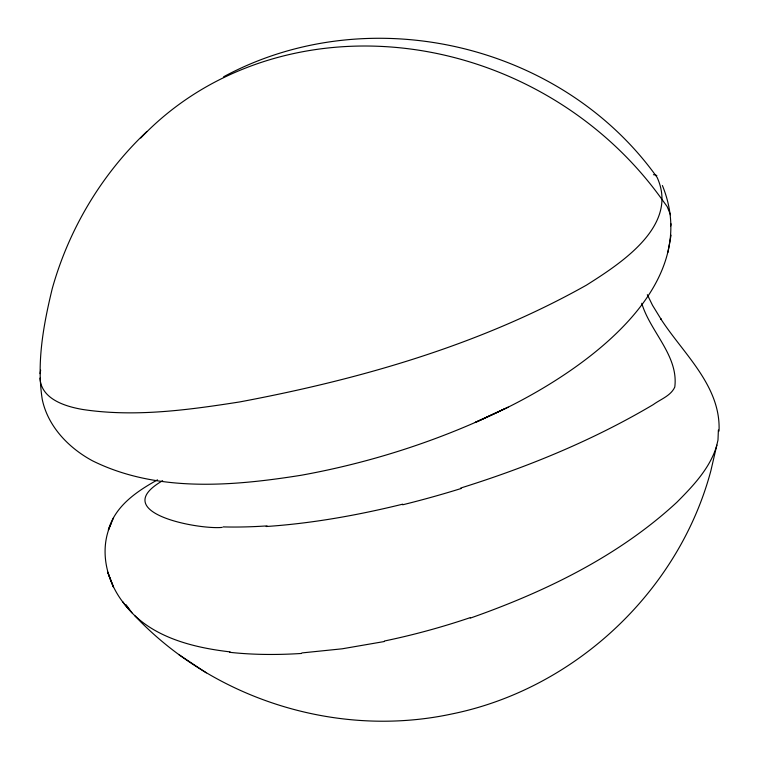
<?xml version="1.0" encoding="UTF-8"?>
<svg xmlns="http://www.w3.org/2000/svg" width="759" height="759" viewBox="0 0 759 759"><rect width="100%" height="100%" fill="white"/><g stroke="black" fill="none" stroke-linecap="round" stroke-linejoin="round"><path stroke-width="1.14" d="M146.923 131.449C101.81 173.982 68.927 228.99 52.238 288.667C43.519 324.615 36.489 362.413 42.238 399.348C47.864 426.444 68.737 448.028 92.541 460.827C155.87 492.193 229.977 486.396 297.642 475.817L301.285 475.238C371.872 462.459 440.742 440.135 505.171 408.579L508.198 407.156C584.582 369.064 703.65 286.409 662.398 185.519M40.094 373.656L40.644 370.174M667.863 252.51L671.06 235.157M134.76 615.71C214.351 700.016 338.22 738.317 451.567 714.02C574.345 689.219 678.574 591.887 710.87 470.741L717.986 440.059L718.384 430.011M716.894 445.125C710.301 467.942 693.176 485.883 676.838 502.297C618.281 556.423 544.915 591.868 470.295 618.12M110.871 524.118C97.797 552.941 108.091 587.665 129.41 609.724M113.546 517.799L108.357 530.057C115.188 505.892 136.791 491.358 157.502 479.849M162.644 480.694C106.81 512.951 199.01 529.744 222.14 527.401M223.62 76.773C368.57 -1.48 561.527 43.272 657.133 177.426C679.201 225.954 620.539 263.544 586.47 285.128C479.498 345.26 359.605 379.405 239.578 401.957C187.909 410.031 134.903 417.346 82.75 409.49C65.407 406.492 41.157 399.215 39.971 378.086M508.198 407.156L475.324 422.412L505.171 408.579M460.713 488.037C527.562 467.136 592.912 440.381 653.252 404.613C660.52 399.253 670.795 395.885 674.779 387.09C678.783 355.81 650.159 331.711 641.753 303.287M402.706 504.175C357.878 515.181 312.262 523.416 266.162 526.518M384.263 641.535L342.138 648.812L301.892 652.93M230.11 651.886C190.623 647.313 146.791 636.061 122.683 601.64M178.621 654.438L206.334 672.872M131.933 612.731L126.003 604.676M647.323 294.672L652.541 305.346L661.222 319.492L660.672 318.685C683.138 353.637 721.069 385.942 719.029 431.084M670.491 214.75L667.17 206.59L661.952 199.408A336.246 301.797 28.5 0 0 140.785 137.996M301.503 653.452A317.461 136.24 -18 0 1 229.626 652.294M470.106 617.674A317.613 135.557 -17.8 0 1 384.386 641.013M267.054 525.892A279.995 74.79 -14.9 0 1 223.089 526.888M461.159 488.502A273.591 72.56 -15.1 0 1 402.687 504.792M653.442 174.703A276.646 43.254 -72.2 0 1 656.829 175.595M671.013 223.772A38.965 33.149 -10.2 0 1 670.671 226.087M110.928 580.483L107.674 572.144L113.47 587.096L110.928 580.483"/></g></svg>
